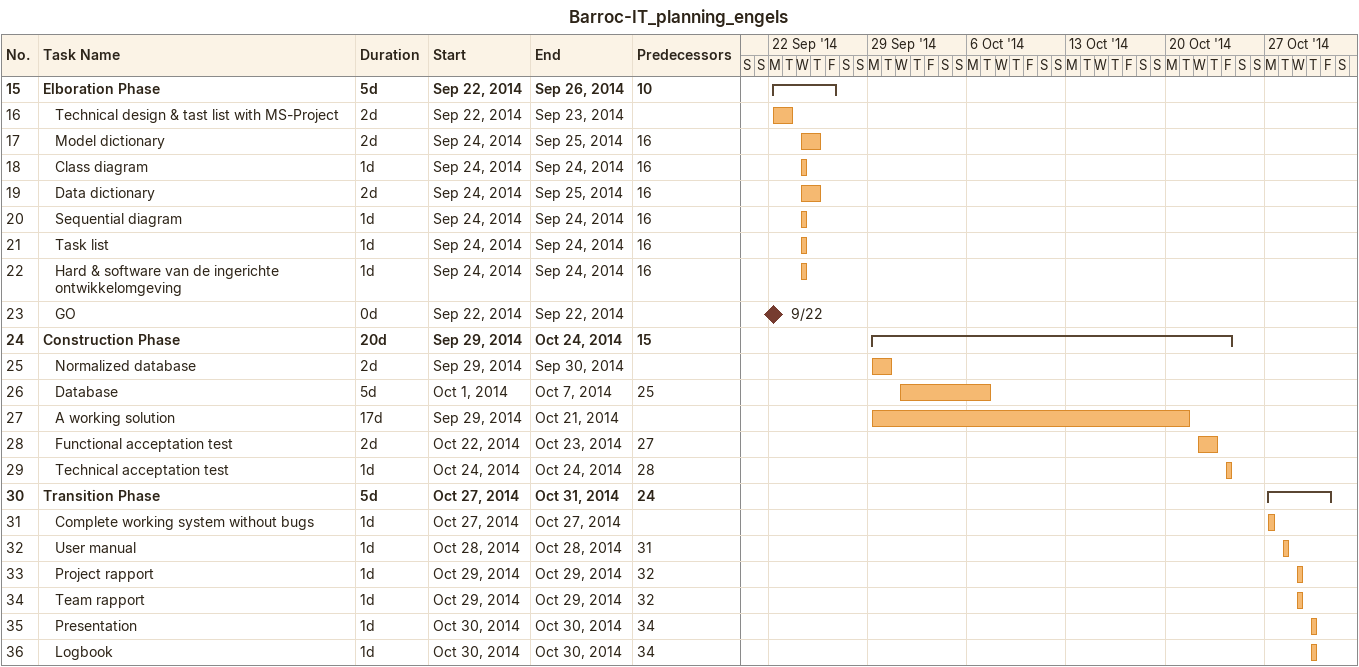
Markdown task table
Barroc-IT_planning_engels

| ID | Level | Task | Duration | Start | Finish | Predecessors |
|---|---|---|---|---|---|---|
| 15 | 1 | **Elboration Phase** | 5d | 2014-09-22 | 2014-09-26 | 10 |
| 16 | 2 | Technical design & tast list with MS-Project | 2d | 2014-09-22 | 2014-09-23 |  |
| 17 | 2 | Model dictionary | 2d | 2014-09-24 | 2014-09-25 | 16 |
| 18 | 2 | Class diagram | 1d | 2014-09-24 | 2014-09-24 | 16 |
| 19 | 2 | Data dictionary | 2d | 2014-09-24 | 2014-09-25 | 16 |
| 20 | 2 | Sequential diagram | 1d | 2014-09-24 | 2014-09-24 | 16 |
| 21 | 2 | Task list | 1d | 2014-09-24 | 2014-09-24 | 16 |
| 22 | 2 | Hard & software van de ingerichte ontwikkelomgeving | 1d | 2014-09-24 | 2014-09-24 | 16 |
| 23 | 2 | GO | 0d | 2014-09-22 | 2014-09-22 |  |
| 24 | 1 | **Construction Phase** | 20d | 2014-09-29 | 2014-10-24 | 15 |
| 25 | 2 | Normalized database | 2d | 2014-09-29 | 2014-09-30 |  |
| 26 | 2 | Database | 5d | 2014-10-01 | 2014-10-07 | 25 |
| 27 | 2 | A working solution | 17d | 2014-09-29 | 2014-10-21 |  |
| 28 | 2 | Functional acceptation test | 2d | 2014-10-22 | 2014-10-23 | 27 |
| 29 | 2 | Technical acceptation test | 1d | 2014-10-24 | 2014-10-24 | 28 |
| 30 | 1 | **Transition Phase** | 5d | 2014-10-27 | 2014-10-31 | 24 |
| 31 | 2 | Complete working system without bugs | 1d | 2014-10-27 | 2014-10-27 |  |
| 32 | 2 | User manual | 1d | 2014-10-28 | 2014-10-28 | 31 |
| 33 | 2 | Project rapport | 1d | 2014-10-29 | 2014-10-29 | 32 |
| 34 | 2 | Team rapport | 1d | 2014-10-29 | 2014-10-29 | 32 |
| 35 | 2 | Presentation | 1d | 2014-10-30 | 2014-10-30 | 34 |
| 36 | 2 | Logbook | 1d | 2014-10-30 | 2014-10-30 | 34 |
